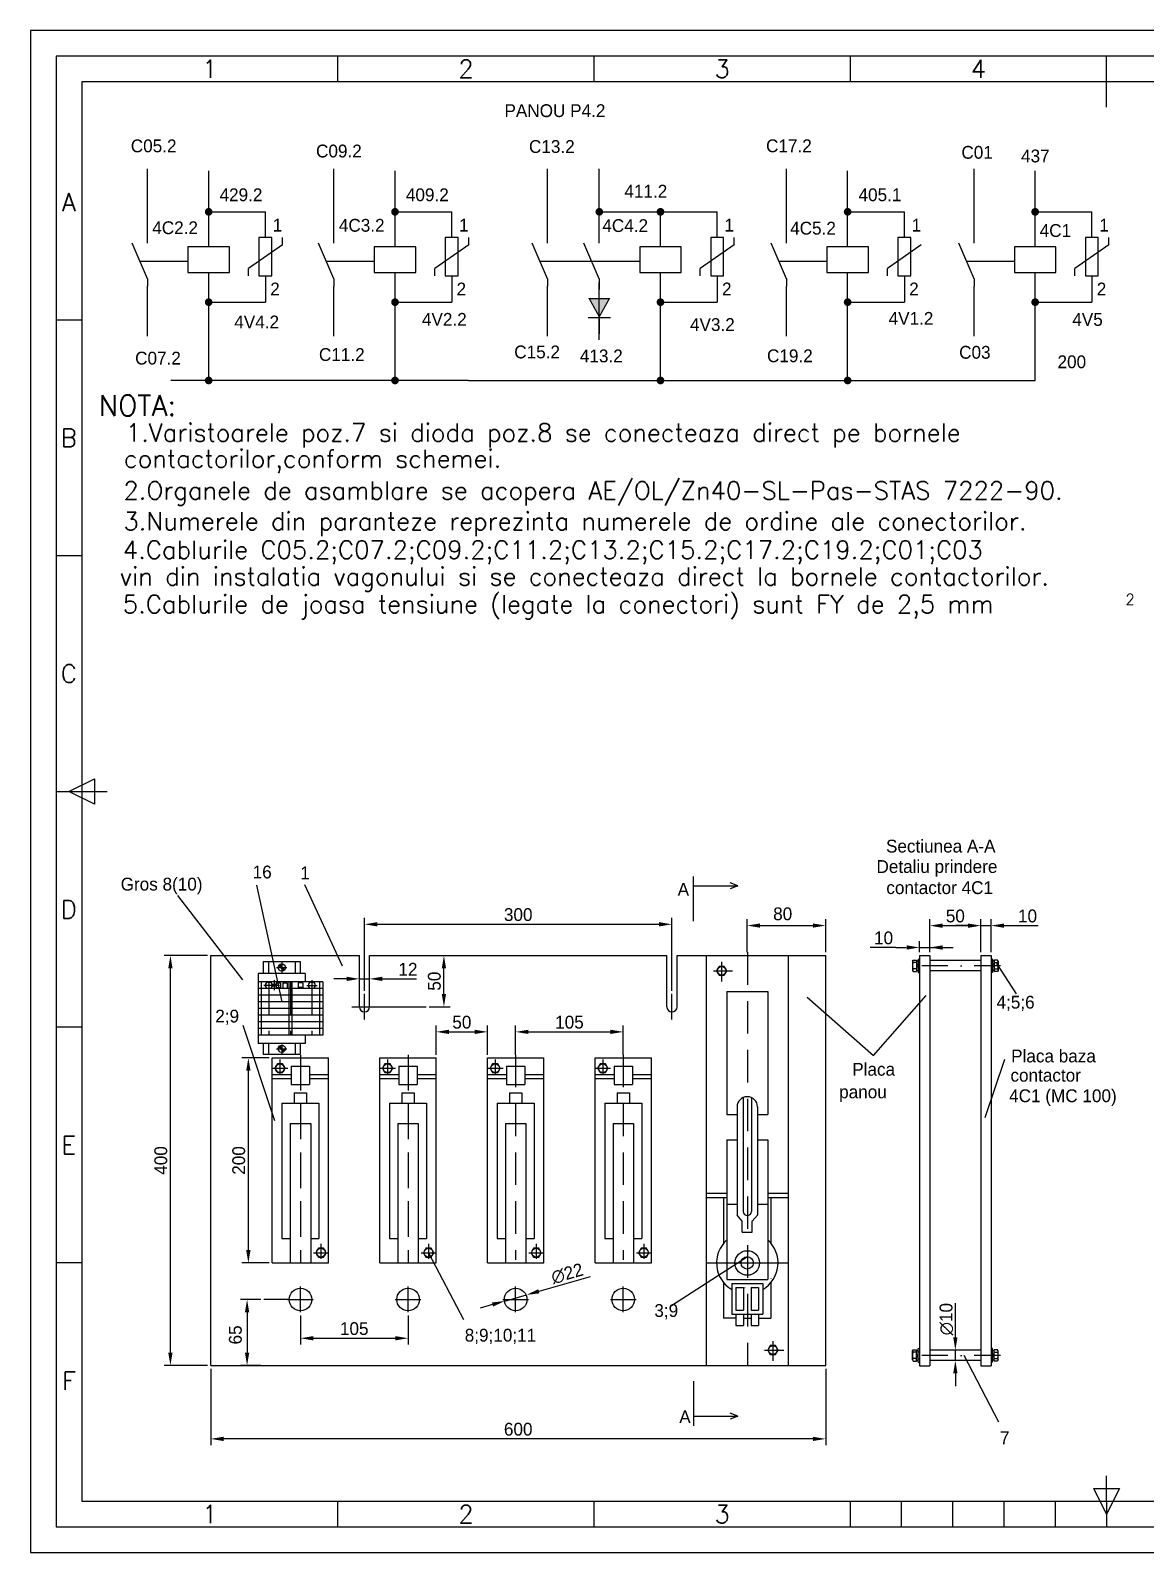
# Model space of a CAD drawing. Header units: millimetres. Extents: x 52 to 682, y 6 to 303.
# Drawn here: x 52.1 to 269.7, y 6 to 303 of the extents above; entities that cross this region are included whole.
import ezdxf
from ezdxf.enums import TextEntityAlignment as Align

# ---------------------------------------------------------------- set-up
doc = ezdxf.new("R2010")
doc.units = ezdxf.units.MM
doc.linetypes.add('DASHDOT2', pattern=[12.7, 6.35, -3.175, 0, -3.175])
doc.linetypes.add('DASHED2', pattern=[9.525, 6.35, -3.175])
doc.layers.add('LIN_GR', color=3, linetype='Continuous')
doc.layers.add('LIN_SUB', color=7, linetype='Continuous')
doc.styles.add('ISO', font='SIMPLEX.shx')
doc.styles.add('ISOCP', font='SIMPLEX.SHX')
doc.dimstyles.new('ISO-25', dxfattribs={"dimtxt": 2.5, "dimasz": 2.5, "dimexe": 1.25, "dimexo": 0.625, "dimtad": 1, "dimtxsty": 'Standard', "dimcen": 2.5, "dimadec": 0, "dimazin": 0, "dimtfac": 1, "dimtmove": 0, "dimatfit": 3, "dimfxl": 1, "dimarcsym": 0})

# ---------------------------------------------------------------- blocks, each defined once
blk = doc.blocks.new('a3')
at = {"color": 70}
for p, q in [((-360, 287), (-360, 292)), ((-310, 287), (-310, 292)), ((-260, 287), (-260, 292)), ((-210, 282), (-210, 292)), ((-160, 287), (-160, 292)), ((-110, 287), (-110, 292)), ((-60, 287), (-60, 292)), ((-410, 240.5), (-415, 240.5)), ((-5, 240.5), (-10, 240.5)), ((-410, 194.5), (-415, 194.5)), ((-5, 194.5), (-10, 194.5)), ((-415, 148.5), (-405, 148.5)), ((-412.5, 148.5), (-407.5, 151)), ((-407.5, 146), (-412.5, 148.5)), ((-407.5, 151), (-407.5, 146)), ((-15, 148.5), (-5, 148.5)), ((-410, 102.5), (-415, 102.5)), ((-5, 102.5), (-10, 102.5)), ((-410, 56.5), (-415, 56.5)), ((-5, 56.5), (-10, 56.5)), ((-210, 10), (-210, 15)), ((-212.5, 12.5), (-207.5, 12.5)), ((-210, 7.5), (-212.5, 12.5)), ((-207.5, 12.5), (-210, 7.5)), ((-360, 5), (-360, 10)), ((-310, 5), (-310, 10)), ((-260, 5), (-260, 10)), ((-250, 5), (-250, 10)), ((-240, 5), (-240, 10)), ((-230, 5), (-230, 10)), ((-220, 5), (-220, 10)), ((-210, 10), (-210, 5)), ((-200, 5), (-200, 10)), ((-190, 5), (-190, 10)), ((-180, 5), (-180, 10)), ((-170, 5), (-170, 10)), ((-160, 5), (-160, 10)), ((-110, 5), (-110, 10)), ((-60, 5), (-60, 10)), ((-260, 5), (-160, 5))]:
    blk.add_line(p, q, dxfattribs=at)
at = {"color": 240}
for points in [[(0, 297), (-420, 297), (-420, 0), (0, 0)], [(-5, 292), (-415, 292), (-415, 5), (-5, 5)]]:
    blk.add_lwpolyline(points, close=True, dxfattribs=at)
at = {"color": 70}
blk.add_lwpolyline([(-10, 287), (-410, 287), (-410, 10), (-10, 10)], close=True, dxfattribs=at)
at = {"color": 50}
for s, style, p in [('1', 'ISOCP', (-385, 289.5)), ('2', 'ISO', (-335, 289.5)), ('3', 'ISO', (-285, 289.5)), ('4', 'ISO', (-235, 289.5)), ('5', 'ISO', (-185, 289.5)), ('6', 'ISO', (-135, 289.5)), ('7', 'ISO', (-85, 289.5)), ('8', 'ISO', (-35, 289.5)), ('A', 'ISO', (-412.5, 263.5)), ('A', 'ISO', (-7.5, 263.5)), ('B', 'ISO', (-412.5, 217.5)), ('B', 'ISO', (-7.5, 217.5)), ('C', 'ISO', (-412.5, 171.5)), ('C', 'ISO', (-7.5, 171.5)), ('D', 'ISO', (-412.5, 125.5)), ('D', 'ISO', (-7.5, 125.5)), ('E', 'ISO', (-412.5, 79.5)), ('E', 'ISO', (-7.5, 79.5)), ('F', 'ISO', (-412.5, 33.5)), ('F', 'ISO', (-7.5, 33.5)), ('1', 'ISOCP', (-385, 7.5)), ('2', 'ISO', (-335, 7.5)), ('3', 'ISO', (-285, 7.5)), ('6', 'ISO', (-135, 7.5)), ('7', 'ISO', (-85, 7.5)), ('8', 'ISO', (-35, 7.5))]:
    blk.add_text(s, height=3.5, dxfattribs=dict(at, style=style)).set_placement(p, align=Align.MIDDLE)
blk = doc.blocks.new('*D6')
at = {"color": 0, "lineweight": -2, "transparency": 16777216}
for p, q in [((87.29, 41.85), (87.29, 26.9)), ((207.29, 41.85), (207.29, 26.9)), ((204.79, 28.15), (89.79, 28.15))]:
    blk.add_line(p, q, dxfattribs=at)
at = {"color": 0, "transparency": 16777216}
for points in [[(89.79, 28.57), (89.79, 27.74), (87.29, 28.15)], [(204.79, 28.57), (204.79, 27.74), (207.29, 28.15)]]:
    blk.add_solid(points, dxfattribs=at)
at = {"layer": 'Defpoints', "color": 0, "transparency": 16777216}
for p in [(87.29, 42.48), (207.29, 42.48), (87.29, 28.15)]:
    blk.add_point(p, dxfattribs=at)
at = {"color": 0, "transparency": 16777216, "insert": (147.29, 30.03), "char_height": 2.5, "attachment_point": 5}
blk.add_mtext('600', dxfattribs=at)
blk = doc.blocks.new('*D7')
at = {"color": 0, "lineweight": -2, "transparency": 16777216}
for p, q in [((86.67, 122.48), (78.17, 122.48)), ((79.42, 44.98), (79.42, 119.98)), ((86.67, 42.48), (78.17, 42.48))]:
    blk.add_line(p, q, dxfattribs=at)
at = {"color": 0, "transparency": 16777216}
for points in [[(79, 119.98), (79.84, 119.98), (79.42, 122.48)], [(79, 44.98), (79.84, 44.98), (79.42, 42.48)]]:
    blk.add_solid(points, dxfattribs=at)
at = {"layer": 'Defpoints', "color": 0, "transparency": 16777216}
for p in [(79.42, 122.48), (87.29, 122.48), (87.29, 42.48)]:
    blk.add_point(p, dxfattribs=at)
at = {"color": 0, "transparency": 16777216, "insert": (77.55, 82.48), "char_height": 2.5, "attachment_point": 5, "rotation": 90}
blk.add_mtext('400', dxfattribs=at)
blk = doc.blocks.new('*D8')
at = {"color": 0, "lineweight": -2, "transparency": 16777216}
for p, q in [((104.79, 52.23), (104.79, 46.54)), ((125.79, 52.23), (125.79, 46.54)), ((107.29, 47.79), (123.29, 47.79))]:
    blk.add_line(p, q, dxfattribs=at)
at = {"color": 0, "transparency": 16777216}
for points in [[(107.29, 48.21), (107.29, 47.37), (104.79, 47.79)], [(123.29, 48.21), (123.29, 47.37), (125.79, 47.79)]]:
    blk.add_solid(points, dxfattribs=at)
at = {"layer": 'Defpoints', "color": 0, "transparency": 16777216}
for p in [(104.79, 52.86), (125.79, 52.86), (125.79, 47.79)]:
    blk.add_point(p, dxfattribs=at)
at = {"color": 0, "transparency": 16777216, "insert": (115.29, 49.66), "char_height": 2.5, "attachment_point": 5}
blk.add_mtext('105', dxfattribs=at)
blk = doc.blocks.new('*D9')
at = {"color": 0, "lineweight": -2, "transparency": 16777216}
for p, q in [((98.67, 102.48), (93.38, 102.48)), ((94.63, 64.98), (94.63, 99.98)), ((98.67, 62.48), (93.38, 62.48))]:
    blk.add_line(p, q, dxfattribs=at)
at = {"color": 0, "transparency": 16777216}
for points in [[(94.21, 99.98), (95.05, 99.98), (94.63, 102.48)], [(94.21, 64.98), (95.05, 64.98), (94.63, 62.48)]]:
    blk.add_solid(points, dxfattribs=at)
at = {"layer": 'Defpoints', "color": 0, "transparency": 16777216}
for p in [(94.63, 102.48), (99.29, 102.48), (99.29, 62.48)]:
    blk.add_point(p, dxfattribs=at)
at = {"color": 0, "transparency": 16777216, "insert": (92.76, 82.48), "char_height": 2.5, "attachment_point": 5, "rotation": 90}
blk.add_mtext('200', dxfattribs=at)
blk = doc.blocks.new('*D10')
at = {"color": 0, "lineweight": -2, "transparency": 16777216}
for p, q in [((131.29, 103.1), (131.29, 108.82)), ((133.79, 107.57), (138.79, 107.57)), ((141.29, 103.1), (141.29, 108.82))]:
    blk.add_line(p, q, dxfattribs=at)
at = {"color": 0, "transparency": 16777216}
for points in [[(133.79, 107.99), (133.79, 107.16), (131.29, 107.57)], [(138.79, 107.99), (138.79, 107.16), (141.29, 107.57)]]:
    blk.add_solid(points, dxfattribs=at)
at = {"layer": 'Defpoints', "color": 0, "transparency": 16777216}
for p in [(141.29, 107.57), (131.29, 102.48), (141.29, 102.48)]:
    blk.add_point(p, dxfattribs=at)
at = {"color": 0, "transparency": 16777216, "insert": (136.29, 109.45), "char_height": 2.5, "attachment_point": 5}
blk.add_mtext('50', dxfattribs=at)
blk = doc.blocks.new('*D11')
at = {"color": 0, "lineweight": -2, "transparency": 16777216}
for p, q in [((146.79, 103.1), (146.79, 108.82)), ((149.29, 107.57), (165.29, 107.57)), ((167.79, 103.1), (167.79, 108.82))]:
    blk.add_line(p, q, dxfattribs=at)
at = {"color": 0, "transparency": 16777216}
for points in [[(149.29, 107.99), (149.29, 107.16), (146.79, 107.57)], [(165.29, 107.99), (165.29, 107.16), (167.79, 107.57)]]:
    blk.add_solid(points, dxfattribs=at)
at = {"layer": 'Defpoints', "color": 0, "transparency": 16777216}
for p in [(167.79, 107.57), (146.79, 102.48), (167.79, 102.48)]:
    blk.add_point(p, dxfattribs=at)
at = {"color": 0, "transparency": 16777216, "insert": (157.29, 109.45), "char_height": 2.5, "attachment_point": 5}
blk.add_mtext('105', dxfattribs=at)
blk = doc.blocks.new('*D12')
at = {"color": 0, "lineweight": -2, "transparency": 16777216}
for p, q in [((117.29, 115.6), (117.29, 129.81)), ((119.79, 128.56), (174.79, 128.56)), ((177.29, 115.6), (177.29, 129.81))]:
    blk.add_line(p, q, dxfattribs=at)
at = {"color": 0, "transparency": 16777216}
for points in [[(119.79, 128.98), (119.79, 128.15), (117.29, 128.56)], [(174.79, 128.98), (174.79, 128.15), (177.29, 128.56)]]:
    blk.add_solid(points, dxfattribs=at)
at = {"layer": 'Defpoints', "color": 0, "transparency": 16777216}
for p in [(177.29, 128.56), (117.29, 114.98), (177.29, 114.98)]:
    blk.add_point(p, dxfattribs=at)
at = {"color": 0, "transparency": 16777216, "insert": (147.29, 130.44), "char_height": 2.5, "attachment_point": 5}
blk.add_mtext('300', dxfattribs=at)
blk = doc.blocks.new('*D13')
at = {"color": 0, "lineweight": -2, "transparency": 16777216}
for p, q in [((227.59, 123.12), (227.59, 129.55)), ((230.09, 128.3), (235.09, 128.3)), ((237.59, 123.12), (237.59, 129.55))]:
    blk.add_line(p, q, dxfattribs=at)
at = {"color": 0, "transparency": 16777216}
for points in [[(230.09, 128.71), (230.09, 127.88), (227.59, 128.3)], [(235.09, 128.71), (235.09, 127.88), (237.59, 128.3)]]:
    blk.add_solid(points, dxfattribs=at)
at = {"layer": 'Defpoints', "color": 0, "transparency": 16777216}
for p in [(237.59, 128.3), (227.59, 122.5), (237.59, 122.5)]:
    blk.add_point(p, dxfattribs=at)
at = {"color": 0, "transparency": 16777216, "insert": (232.59, 130.17), "char_height": 2.5, "attachment_point": 5}
blk.add_mtext('50', dxfattribs=at)
blk = doc.blocks.new('*D14')
at = {"color": 0, "lineweight": -2, "transparency": 16777216}
for p, q in [((235.09, 128.3), (232.59, 128.3)), ((237.59, 123.12), (237.59, 129.55)), ((237.59, 128.3), (239.59, 128.3)), ((239.59, 123.12), (239.59, 129.55)), ((242.09, 128.3), (248.76, 128.3))]:
    blk.add_line(p, q, dxfattribs=at)
at = {"color": 0, "transparency": 16777216}
for points in [[(235.09, 128.71), (235.09, 127.88), (237.59, 128.3)], [(242.09, 128.71), (242.09, 127.88), (239.59, 128.3)]]:
    blk.add_solid(points, dxfattribs=at)
at = {"layer": 'Defpoints', "color": 0, "transparency": 16777216}
for p in [(239.59, 128.3), (237.59, 122.5), (239.59, 122.5)]:
    blk.add_point(p, dxfattribs=at)
at = {"color": 0, "transparency": 16777216, "insert": (246.68, 130.17), "char_height": 2.5, "attachment_point": 5}
blk.add_mtext('10', dxfattribs=at)

msp = doc.modelspace()

# ---------------------------------------------------------------- linework, layer by layer
at = {"color": 2}
for p, q in [((74.9556, 263.1044), (74.9556, 275.9387)), ((86.8894, 263.272), (86.8894, 275.5835)), ((111.3201, 263.1044), (111.3201, 275.9387)), ((123.2539, 263.272), (123.2539, 275.5835)), ((153.0257, 263.1044), (153.0257, 275.9387)), ((163.1146, 263.1044), (163.1146, 275.9387)), ((199.6423, 263.1044), (199.6423, 275.9387)), ((211.5761, 263.272), (211.5761, 275.5835)), ((236.2415, 263.1044), (236.2415, 275.9387)), ((248.1753, 263.272), (248.1753, 275.5835)), ((86.8894, 267.5826), (97.9526, 267.5826)), ((97.9526, 262.5967), (97.9526, 267.5826)), ((123.2539, 267.5826), (134.3171, 267.5826)), ((134.3171, 262.5967), (134.3171, 267.5826)), ((163.1146, 267.5826), (186.1116, 267.5826)), ((175.0483, 263.272), (175.0483, 267.5826)), ((186.1116, 262.5967), (186.1116, 267.5826)), ((211.5761, 267.5826), (222.6394, 267.5826)), ((222.6394, 262.5967), (222.6394, 267.5826)), ((248.1753, 267.5826), (259.2385, 267.5826)), ((259.2385, 262.5967), (259.2385, 267.5826)), ((74.9556, 254.4869), (71.9556, 261.4869)), ((74.9556, 261.4689), (74.9556, 263.1044)), ((86.8894, 260.772), (86.8894, 263.272)), ((101.2611, 261.1573), (101.2611, 262.5593)), ((111.3201, 254.4869), (108.3201, 261.4869)), ((111.3201, 261.4689), (111.3201, 263.1044)), ((123.2539, 260.772), (123.2539, 263.272)), ((137.6256, 261.1573), (137.6256, 262.5593)), ((153.0257, 254.4869), (150.0257, 261.4869)), ((153.0257, 261.4689), (153.0257, 263.1044)), ((163.1146, 254.4869), (160.1146, 261.4869)), ((163.1146, 261.4689), (163.1146, 263.1044)), ((175.0483, 260.772), (175.0483, 263.272)), ((189.4201, 261.1573), (189.4201, 262.5593)), ((199.6423, 254.4869), (196.6423, 261.4869)), ((199.6423, 261.4689), (199.6423, 263.1044)), ((211.5761, 260.772), (211.5761, 263.272)), ((236.2415, 254.4869), (233.2415, 261.4869)), ((236.2415, 261.4689), (236.2415, 263.1044)), ((248.1753, 260.772), (248.1753, 263.272)), ((262.547, 261.1573), (262.547, 262.5593)), ((101.2611, 261.1573), (94.6442, 256.5052)), ((137.6256, 261.1573), (131.0087, 256.5052)), ((189.4201, 261.1573), (182.8031, 256.5052)), ((225.9478, 261.1573), (219.3309, 256.5052)), ((262.547, 261.1573), (255.9301, 256.5052)), ((86.8894, 253.2704), (86.8894, 255.772)), ((94.6442, 255.1032), (94.6442, 256.5052)), ((123.2539, 253.2704), (123.2539, 255.772)), ((131.0087, 255.1032), (131.0087, 256.5052)), ((175.0483, 253.2704), (175.0483, 255.772)), ((182.8031, 255.1032), (182.8031, 256.5052)), ((211.5761, 253.2704), (211.5761, 255.772)), ((219.3309, 255.1032), (219.3309, 256.5052)), ((248.1753, 253.2704), (248.1753, 255.772)), ((255.9301, 255.1032), (255.9301, 256.5052)), ((74.9556, 254.4869), (74.9556, 253.1069)), ((74.9556, 243.3008), (74.9556, 253.1069)), ((86.8894, 234.672), (86.8894, 253.2704)), ((97.9526, 255.0967), (97.9526, 249.9518)), ((111.3201, 254.4869), (111.3201, 253.1069)), ((111.3201, 243.3008), (111.3201, 253.1069)), ((123.2539, 234.672), (123.2539, 253.2704)), ((134.3171, 255.0967), (134.3171, 249.9518)), ((153.0257, 254.4869), (153.0257, 253.1069)), ((153.0257, 243.3008), (153.0257, 253.1069)), ((163.1146, 254.4869), (163.1146, 253.1069)), ((163.1146, 253.7969), (163.1146, 252.4169)), ((163.1146, 250.6936), (163.1146, 253.7969)), ((163.1146, 243.3008), (163.1146, 253.1069)), ((175.0483, 234.672), (175.0483, 253.2704)), ((186.1116, 255.0967), (186.1116, 249.9518)), ((199.6423, 254.4869), (199.6423, 253.1069)), ((199.6423, 243.3008), (199.6423, 253.1069)), ((211.5761, 234.672), (211.5761, 253.2704)), ((222.6394, 255.0967), (222.6394, 249.9518)), ((236.2415, 254.4869), (236.2415, 253.1069)), ((236.2415, 243.3008), (236.2415, 253.1069)), ((248.1753, 234.672), (248.1753, 253.2704)), ((259.2385, 255.0967), (259.2385, 249.9518)), ((86.8894, 249.9518), (97.9526, 249.9518)), ((123.2539, 249.9518), (134.3171, 249.9518)), ((163.1146, 242.6108), (163.1146, 252.4169)), ((175.0483, 249.9518), (186.1116, 249.9518)), ((211.5761, 249.9518), (222.6394, 249.9518)), ((248.1753, 249.9518), (259.2385, 249.9518)), ((163.1146, 247.02), (163.1146, 243.7954)), ((92.1521, 234.672), (79.4883, 234.672)), ((137.5618, 234.672), (92.1521, 234.672)), ((137.5618, 234.672), (227.8447, 234.672)), ((227.8447, 234.672), (242.5908, 234.672)), ((242.5908, 234.672), (248.1753, 234.672)), ((181.4708, 129.1943), (181.4708, 137.9072)), ((190.1589, 136.0475), (188.6825, 136.6375)), ((181.4708, 136.0475), (190.1589, 136.0475)), ((190.1589, 136.0475), (188.6825, 135.4574)), ((189.9356, 122.4788), (194.0422, 122.4788)), ((198.1072, 122.4788), (202.6797, 122.4788)), ((225.3468, 121.7865), (225.3468, 119.1711)), ((225.3468, 121.7865), (225.593, 121.7865)), ((239.593, 122.1788), (239.593, 118.7788)), ((239.8391, 121.7865), (239.593, 121.7865)), ((239.8391, 121.7865), (239.8391, 119.1711)), ((96.5336, 118.9316), (96.5336, 105.3316)), ((105.7336, 118.9316), (96.5336, 118.9316)), ((97.5336, 121.3316), (104.7336, 121.3316)), ((97.5336, 121.3316), (97.5336, 118.9316)), ((98.5336, 121.3316), (98.5336, 118.9316)), ((101.5143, 119.5402), (100.5997, 120.5826)), ((101.6794, 119.688), (100.7648, 120.7304)), ((103.7336, 121.3316), (103.7336, 118.9316)), ((104.7336, 121.3316), (104.7336, 118.9316)), ((105.7336, 118.9316), (105.7336, 117.3316)), ((176.2922, 118.5416), (176.2922, 119.1666)), ((178.2922, 118.5416), (178.2922, 119.1666)), ((224.2238, 121.3803), (224.3419, 121.585)), ((224.2238, 121.3803), (224.2238, 119.5774)), ((224.2238, 119.5774), (224.3419, 119.3727)), ((224.3419, 121.585), (225.0391, 121.585)), ((225.0391, 121.0942), (224.3419, 121.0942)), ((225.0391, 119.8634), (224.3419, 119.8634)), ((224.3419, 119.3727), (225.0391, 119.3727)), ((225.0391, 121.585), (225.0391, 119.3727)), ((225.0391, 121.4173), (225.0391, 119.5404)), ((225.0391, 121.4173), (225.3468, 121.4173)), ((225.3468, 120.6077), (225.0391, 120.9154)), ((225.3468, 120.1725), (225.0391, 120.4802)), ((225.0391, 119.5404), (225.3468, 119.5404)), ((225.3468, 121.4173), (225.3468, 119.5404)), ((225.3468, 121.1711), (225.593, 121.1711)), ((225.3468, 119.7865), (225.593, 119.7865)), ((225.3468, 119.1711), (225.593, 119.1711)), ((239.8391, 121.1711), (239.593, 121.1711)), ((239.8391, 119.7865), (239.593, 119.7865)), ((239.8391, 119.1711), (239.593, 119.1711)), ((239.8391, 121.4173), (239.8391, 119.5404)), ((240.1468, 121.4173), (239.8391, 121.4173)), ((239.8391, 120.6077), (240.1468, 120.9154)), ((239.8391, 120.1725), (240.1468, 120.4802)), ((240.1468, 119.5404), (239.8391, 119.5404)), ((240.1468, 121.585), (240.1468, 119.3727)), ((240.844, 121.585), (240.1468, 121.585)), ((240.1468, 121.4173), (240.1468, 119.5404)), ((240.1468, 121.0942), (240.844, 121.0942)), ((240.1468, 119.8634), (240.844, 119.8634)), ((240.844, 119.3727), (240.1468, 119.3727)), ((240.9622, 121.3803), (240.844, 121.585)), ((240.9622, 119.5774), (240.844, 119.3727)), ((240.9622, 121.3803), (240.9622, 119.5774)), ((109.1336, 117.3316), (96.5336, 117.3316)), ((109.1336, 116.0316), (96.5336, 116.0316)), ((97.1336, 117.3316), (97.1336, 106.9316)), ((98.7336, 117.2316), (98.5336, 117.2316)), ((100.0336, 117.1316), (100.0336, 116.2316)), ((100.0336, 117.1316), (100.9336, 117.1316)), ((100.0336, 116.2316), (100.9336, 116.2316)), ((100.9336, 117.1316), (100.9336, 116.2316)), ((101.3336, 117.1316), (101.3336, 116.0316)), ((102.2336, 117.1316), (102.2336, 116.0316)), ((102.5336, 117.3316), (102.5336, 106.9316)), ((103.1336, 117.3316), (103.1336, 106.9316)), ((104.3336, 117.1316), (104.3336, 116.2316)), ((105.2336, 117.1316), (104.3336, 117.1316)), ((105.2336, 116.2316), (104.3336, 116.2316)), ((105.2336, 117.1316), (105.2336, 116.2316)), ((106.9336, 117.2316), (107.1336, 117.2316)), ((108.5336, 117.3316), (108.5336, 106.9316)), ((109.1336, 117.3316), (109.1336, 106.9316)), ((109.1336, 114.7316), (96.5336, 114.7316)), ((109.1336, 113.4316), (96.5336, 113.4316)), ((109.1336, 112.1316), (96.5336, 112.1316)), ((109.1336, 110.8316), (96.5336, 110.8316)), ((114.7922, 112.4788), (119.7922, 112.4788)), ((109.1336, 109.5316), (96.5336, 109.5316)), ((109.1336, 108.2316), (96.5336, 108.2316)), ((109.1336, 106.9316), (96.5336, 106.9316)), ((105.7336, 106.9316), (105.7336, 105.3316)), ((105.7336, 105.3316), (96.5336, 105.3316)), ((97.5336, 105.3316), (97.5336, 103.2316)), ((98.5336, 105.3316), (98.5336, 103.2316)), ((101.5143, 103.6902), (100.5997, 104.7326)), ((101.6794, 103.838), (100.7648, 104.8804)), ((103.7336, 105.3316), (103.7336, 103.2316)), ((104.7336, 105.3316), (104.7336, 103.2316)), ((97.5336, 103.2316), (104.7336, 103.2316)), ((99.2922, 102.4788), (110.2922, 102.4788)), ((99.2922, 62.4788), (99.2922, 102.4788)), ((110.2922, 62.4788), (110.2922, 102.4788)), ((120.2922, 62.4788), (120.2922, 102.4788)), ((120.2922, 102.4788), (131.2922, 102.4788)), ((131.2922, 62.4788), (131.2922, 102.4788)), ((141.2922, 102.4788), (152.2922, 102.4788)), ((141.2922, 62.4788), (141.2922, 102.4788)), ((152.2922, 62.4788), (152.2922, 102.4788)), ((162.2922, 62.4788), (162.2922, 102.4788)), ((162.2922, 102.4788), (173.2922, 102.4788)), ((173.2922, 62.4788), (173.2922, 102.4788)), ((99.2922, 62.4788), (110.2922, 62.4788)), ((120.2922, 62.4788), (131.2922, 62.4788)), ((141.2922, 62.4788), (152.2922, 62.4788)), ((162.2922, 62.4788), (173.2922, 62.4788)), ((104.7922, 52.8567), (104.7922, 57.8567)), ((125.7922, 52.8567), (125.7922, 57.8567)), ((146.7922, 52.8567), (146.7922, 57.8567)), ((167.7922, 52.8567), (167.7922, 57.8567)), ((102.2922, 55.3567), (107.2922, 55.3567)), ((123.2922, 55.3567), (128.2922, 55.3567)), ((144.2922, 55.3567), (149.2922, 55.3567)), ((165.2922, 55.3567), (170.2922, 55.3567)), ((224.2238, 45.3518), (224.3419, 45.5565)), ((224.2238, 43.5489), (224.2238, 45.3518)), ((224.3419, 45.5565), (225.0391, 45.5565)), ((225.0391, 45.0658), (224.3419, 45.0658)), ((225.0391, 43.3442), (225.0391, 45.5565)), ((225.0391, 45.3889), (225.3468, 45.3889)), ((225.0391, 43.5119), (225.0391, 45.3889)), ((225.3468, 44.7567), (225.0391, 44.449)), ((225.3468, 45.7581), (225.593, 45.7581)), ((225.3468, 43.1427), (225.3468, 45.7581)), ((225.3468, 43.5119), (225.3468, 45.3889)), ((225.3468, 45.1427), (225.593, 45.1427)), ((230.414, 45.4504), (229.789, 45.4504)), ((239.8391, 45.7581), (239.593, 45.7581)), ((239.8391, 45.1427), (239.593, 45.1427)), ((239.8391, 43.1427), (239.8391, 45.7581)), ((239.8391, 43.5119), (239.8391, 45.3889)), ((240.1468, 45.3889), (239.8391, 45.3889)), ((239.8391, 44.7567), (240.1468, 44.449)), ((240.844, 45.5565), (240.1468, 45.5565)), ((240.1468, 43.3442), (240.1468, 45.5565)), ((240.1468, 43.5119), (240.1468, 45.3889)), ((240.1468, 45.0658), (240.844, 45.0658)), ((240.9622, 45.3518), (240.844, 45.5565)), ((240.9622, 43.5489), (240.9622, 45.3518)), ((97.0352, 42.4788), (93.128, 42.4788)), ((224.2238, 43.5489), (224.3419, 43.3442)), ((225.0391, 43.835), (224.3419, 43.835)), ((224.3419, 43.3442), (225.0391, 43.3442)), ((225.3468, 44.3216), (225.0391, 44.0139)), ((225.0391, 43.5119), (225.3468, 43.5119)), ((225.3468, 43.7581), (225.593, 43.7581)), ((225.3468, 43.1427), (225.593, 43.1427)), ((230.414, 43.4504), (229.789, 43.4504)), ((239.8391, 43.7581), (239.593, 43.7581)), ((239.8391, 43.1427), (239.593, 43.1427)), ((239.8391, 44.3216), (240.1468, 44.0139)), ((240.1468, 43.5119), (239.8391, 43.5119)), ((240.1468, 43.835), (240.844, 43.835)), ((240.844, 43.3442), (240.1468, 43.3442)), ((240.9622, 43.5489), (240.844, 43.3442)), ((181.4708, 39.4208), (181.4708, 30.7078)), ((190.1589, 32.5676), (188.6825, 33.1576)), ((181.4708, 32.5676), (190.1589, 32.5676)), ((190.1589, 32.5676), (188.6825, 31.9775))]:
    msp.add_line(p, q, dxfattribs=at)
at = {"color": 1}
for p, q in [((73.4556, 257.9869), (82.8394, 257.9869)), ((109.8201, 257.9869), (119.2039, 257.9869)), ((151.5257, 257.9869), (170.9983, 257.9869)), ((198.1423, 257.9869), (207.5261, 257.9869)), ((234.7415, 257.9869), (244.1253, 257.9869)), ((93.5239, 117.7144), (80.8528, 134.2019)), ((101.2046, 113.4316), (96.2572, 136.1968)), ((113.0066, 120.3757), (105.6396, 136.2743)), ((191.9889, 123.1038), (191.9889, 129.57)), ((194.4889, 128.32), (204.7922, 128.32)), ((207.2922, 123.1038), (207.2922, 129.57)), ((225.593, 123.1243), (225.593, 125.2868)), ((227.593, 123.1243), (227.593, 125.2868)), ((218.4716, 124.0368), (215.9716, 124.0368)), ((220.9716, 124.0368), (218.4716, 124.0368)), ((220.9716, 124.0368), (222.9716, 124.0368)), ((225.4716, 124.0368), (232.1382, 124.0368)), ((132.7922, 114.9788), (132.7922, 119.9788)), ((240.623, 120.9118), (244.431, 114.9693)), ((99.6336, 116.6316), (97.6336, 116.6316)), ((106.0336, 116.6316), (108.0336, 116.6316)), ((107.0336, 117.6316), (107.0336, 115.6316)), ((113.7922, 117.9166), (111.2922, 117.9166)), ((116.2922, 117.9166), (118.2922, 117.9166)), ((120.7922, 117.9166), (127.4589, 117.9166)), ((203.6508, 114.3286), (216.6504, 102.964)), ((216.6504, 102.964), (226.8917, 114.651)), ((119.7922, 112.4788), (129.3106, 112.4788)), ((129.9356, 112.4788), (134.0422, 112.4788)), ((99.8269, 90.2095), (93.631, 108.8237)), ((238.425, 90.8813), (242.2277, 102.2298)), ((129.7922, 64.4788), (136.5985, 51.4782)), ((192.0249, 63.6783), (177.2126, 54.12)), ((161.3299, 59.8003), (151.3122, 56.945)), ((97.0352, 55.3567), (93.128, 55.3567)), ((102.5922, 55.3567), (97.6602, 55.3567)), ((142.2722, 54.3683), (139.868, 53.6831)), ((144.6765, 55.0536), (148.9079, 56.2597)), ((232.593, 47.9504), (232.593, 54.6171)), ((94.378, 52.8567), (94.378, 44.9788)), ((232.593, 43.4504), (232.593, 45.4504)), ((234.235, 44.4598), (241.0412, 31.4592)), ((232.593, 40.9504), (232.593, 38.4504))]:
    msp.add_line(p, q, dxfattribs=at)
at = {"color": 3}
for p, q in [((87.2922, 42.4788), (87.2922, 122.4788)), ((87.2922, 122.4788), (116.2922, 122.4788)), ((116.2922, 112.4788), (116.2922, 122.4788)), ((118.2922, 112.4788), (118.2922, 122.4788)), ((118.2922, 122.4788), (176.2922, 122.4788)), ((176.2922, 112.4788), (176.2922, 122.4788)), ((178.2922, 122.4788), (207.2922, 122.4788)), ((178.2922, 112.4788), (178.2922, 122.4788)), ((183.9889, 122.4788), (183.9889, 42.4788)), ((183.9889, 122.4788), (199.9889, 122.4788)), ((199.9889, 122.4788), (199.9889, 42.4788)), ((207.2922, 42.4788), (207.2922, 122.4788)), ((225.593, 122.4993), (227.593, 122.4993)), ((225.593, 122.4993), (225.593, 42.4299)), ((227.593, 122.4993), (227.593, 42.4299)), ((237.593, 122.4993), (237.593, 42.4299)), ((237.593, 122.4993), (239.593, 122.4993)), ((239.593, 122.4993), (239.593, 42.4299)), ((237.593, 121.4788), (227.593, 121.4788)), ((237.593, 119.4788), (227.593, 119.4788)), ((237.593, 45.4504), (227.593, 45.4504)), ((87.2922, 42.4788), (207.2922, 42.4788)), ((183.9889, 42.4788), (199.9889, 42.4788)), ((225.593, 42.4299), (227.593, 42.4299)), ((237.593, 43.4504), (227.593, 43.4504)), ((237.593, 42.4299), (239.593, 42.4299))]:
    msp.add_line(p, q, dxfattribs=at)
at = {"color": 1, "linetype": 'DASHED2'}
for p, q in [((192.0249, 123.1038), (192.0249, 42.4788)), ((98.6336, 117.3316), (98.6336, 106.9316)), ((102.8336, 117.3316), (102.8336, 106.9316)), ((107.0336, 117.3316), (107.0336, 106.9316)), ((104.7922, 103.1038), (104.7922, 63.1038)), ((104.7922, 103.1038), (104.7922, 63.1038)), ((104.7922, 102.4788), (104.7922, 62.4788)), ((104.7922, 102.4788), (104.7922, 62.4788)), ((125.7922, 103.1038), (125.7922, 63.1038)), ((125.7922, 103.1038), (125.7922, 63.1038)), ((125.7922, 102.4788), (125.7922, 62.4788)), ((146.7922, 103.1038), (146.7922, 63.1038)), ((146.7922, 103.1038), (146.7922, 63.1038)), ((167.7922, 103.1038), (167.7922, 63.1038))]:
    msp.add_line(p, q, dxfattribs=at)
at = {"color": 1, "linetype": 'Continuous'}
for p, q in [((100.1336, 120.1316), (102.1336, 120.1316)), ((101.1336, 121.1316), (101.1336, 119.1316)), ((98.6844, 116.6816), (100.6844, 116.6816)), ((99.6844, 117.6816), (99.6844, 115.6816)), ((100.1336, 104.2816), (102.1336, 104.2816)), ((101.1336, 105.1316), (101.1336, 103.1316))]:
    msp.add_line(p, q, dxfattribs=at)
at = {"color": 1, "linetype": 'DASHDOT2', "ltscale": 0.8}
for p, q in [((241.373, 120.4788), (224.2238, 120.4788)), ((241.373, 44.4504), (224.2238, 44.4504))]:
    msp.add_line(p, q, dxfattribs=at)
at = {"color": 2, "linetype": 'Continuous'}
msp.add_line((101.3336, 117.1316), (102.2336, 117.1316), dxfattribs=at)
at = {"color": 2, "const_width": 0.75}
for points in [[(86.5144, 267.5826, 1), (87.2644, 267.5826, 1)], [(122.8789, 267.5826, 1), (123.6289, 267.5826, 1)], [(162.7396, 267.5826, 1), (163.4896, 267.5826, 1)], [(174.6733, 267.5826, 1), (175.4233, 267.5826, 1)], [(211.2011, 267.5826, 1), (211.9511, 267.5826, 1)], [(247.8003, 267.5826, 1), (248.5503, 267.5826, 1)], [(86.5144, 249.9518, 1), (87.2644, 249.9518, 1)], [(122.8789, 249.9518, 1), (123.6289, 249.9518, 1)], [(174.6733, 249.9518, 1), (175.4233, 249.9518, 1)], [(211.2011, 249.9518, 1), (211.9511, 249.9518, 1)], [(247.8003, 249.9518, 1), (248.5503, 249.9518, 1)], [(86.5144, 234.672, 1), (87.2644, 234.672, 1)], [(122.8789, 234.672, 1), (123.6289, 234.672, 1)], [(174.6733, 234.672, 1), (175.4233, 234.672, 1)], [(211.2011, 234.672, 1), (211.9511, 234.672, 1)]]:
    msp.add_lwpolyline(points, format="xyb", close=True, dxfattribs=at)
at = {"color": 2, "flags": 128}
for points in [[(99.2026, 255.0967), (99.2026, 262.5967), (96.7026, 262.5967), (96.7026, 255.0967)], [(135.5671, 255.0967), (135.5671, 262.5967), (133.0671, 262.5967), (133.0671, 255.0967)], [(187.3616, 255.0967), (187.3616, 262.5967), (184.8616, 262.5967), (184.8616, 255.0967)], [(223.8894, 255.0967), (223.8894, 262.5967), (221.3894, 262.5967), (221.3894, 255.0967)], [(260.4885, 255.0967), (260.4885, 262.5967), (257.9885, 262.5967), (257.9885, 255.0967)], [(90.9394, 255.772), (90.9394, 260.772), (82.8394, 260.772), (82.8394, 255.772)], [(127.3039, 255.772), (127.3039, 260.772), (119.2039, 260.772), (119.2039, 255.772)], [(179.0983, 255.772), (179.0983, 260.772), (170.9983, 260.772), (170.9983, 255.772)], [(215.6261, 255.772), (215.6261, 260.772), (207.5261, 260.772), (207.5261, 255.772)], [(252.2253, 255.772), (252.2253, 260.772), (244.1253, 260.772), (244.1253, 255.772)]]:
    msp.add_lwpolyline(points, close=True, dxfattribs=at)
at = {"color": 2, "const_width": 0.24, "flags": 128}
msp.add_lwpolyline([(163.1146, 247.1196), (165.0765, 250.6496), (161.1526, 250.6496)], close=True, dxfattribs=at)
at = {"color": 2, "flags": 128}
msp.add_lwpolyline([(165.2794, 246.8952), (160.9476, 246.8952)], dxfattribs=at)
at = {"color": 2}
for centre, radius in [((101.1336, 120.1316), 0.7033), ((99.6844, 116.6816), 0.2661), ((101.1336, 104.2816), 0.7033)]:
    msp.add_circle(centre, radius, dxfattribs=at)
at = {"color": 3}
for centre in [(104.7922, 55.3567), (125.7922, 55.3567), (146.7922, 55.3567), (167.7922, 55.3567)]:
    msp.add_circle(centre, 2.2, dxfattribs=at)
at = {"color": 2}
for centre, radius, start, end in [((224.9889, 121.5289), 0.7795, 190.995026, 213.89907), ((225.885, 120.4788), 1.6612, 158.25755, 201.74245), ((224.9889, 119.4287), 0.7795, 146.10093, 169.004974), ((240.1971, 121.5289), 0.7795, 326.10093, 349.004974), ((239.301, 120.4788), 1.6612, 338.25755, 21.74245), ((240.1971, 119.4287), 0.7795, 10.995026, 33.89907), ((98.5336, 116.6316), 0.6, 90, 270), ((98.7336, 116.6316), 0.6, 270, 90), ((106.9336, 116.6316), 0.6, 90, 270), ((107.1336, 116.6316), 0.6, 270, 90), ((224.9889, 45.5005), 0.7795, 190.995026, 213.89907), ((225.885, 44.4504), 1.6612, 158.25755, 201.74245), ((240.1971, 45.5005), 0.7795, 326.10093, 349.004974), ((239.301, 44.4504), 1.6612, 338.25755, 21.74245), ((224.9889, 43.4003), 0.7795, 146.10093, 169.004974), ((240.1971, 43.4003), 0.7795, 10.995026, 33.89907)]:
    msp.add_arc(centre, radius, start, end, dxfattribs=at)
at = {"color": 3}
for centre in [(117.2922, 112.4788), (177.2922, 112.4788)]:
    msp.add_arc(centre, 1, 180, 0, dxfattribs=at)
at = {"color": 2}
msp.add_solid([(163.1238, 247.1129), (161.1987, 250.6308), (165.0251, 250.6546)], dxfattribs=at)
at = {"color": 1}
for points in [[(194.4889, 128.7367), (194.4889, 127.9033), (191.9889, 128.32)], [(204.7922, 128.7367), (204.7922, 127.9033), (207.2922, 128.32)], [(132.3755, 119.9788), (133.2089, 119.9788), (132.7922, 122.4788)], [(223.093, 124.4535), (223.093, 123.6202), (225.593, 124.0368)], [(230.093, 124.4535), (230.093, 123.6202), (227.593, 124.0368)], [(113.7922, 118.3333), (113.7922, 117.4999), (116.2922, 117.9166)], [(120.7922, 118.3333), (120.7922, 117.4999), (118.2922, 117.9166)], [(132.3755, 114.9788), (133.2089, 114.9788), (132.7922, 112.4788)], [(151.198, 57.3457), (151.4264, 56.5443), (148.9079, 56.2597)], [(93.9613, 52.8567), (94.7947, 52.8567), (94.378, 55.3567)], [(142.158, 54.7691), (142.3864, 53.9676), (144.6765, 55.0536)], [(232.1763, 47.9504), (233.0097, 47.9504), (232.593, 45.4504)], [(93.9613, 44.9788), (94.7947, 44.9788), (94.378, 42.4788)], [(232.1763, 40.9504), (233.0097, 40.9504), (232.593, 43.4504)]]:
    msp.add_solid(points, dxfattribs=at)
at = {"layer": 'LIN_SUB', "color": 1}
for p, q in [((185.3721, 119.4788), (189.1143, 119.4788)), ((186.9889, 121.218), (186.9889, 117.3771)), ((117.2922, 109.9788), (117.2922, 114.9788)), ((177.2922, 109.9788), (177.2922, 114.9788)), ((187.9889, 115.4788), (187.9889, 91.4788)), ((187.9889, 115.4788), (187.9889, 91.4788)), ((187.9889, 115.4788), (195.9889, 115.4788)), ((195.9889, 115.4788), (195.9889, 91.4788)), ((195.9889, 115.4788), (195.9889, 91.4788)), ((114.7922, 112.4788), (119.7922, 112.4788)), ((100.7922, 102.2047), (100.7922, 99.2788)), ((121.7922, 102.2047), (121.7922, 99.2788)), ((142.7922, 102.2047), (142.7922, 99.2788)), ((163.7922, 102.2047), (163.7922, 99.2788)), ((99.2922, 99.2788), (102.9922, 99.2788)), ((99.2922, 98.4788), (102.9922, 98.4788)), ((99.3451, 100.4788), (102.3248, 100.4788)), ((102.9922, 100.8788), (106.5922, 100.8788)), ((102.9922, 100.8788), (102.9922, 97.2788)), ((106.5922, 100.8788), (106.5922, 97.2788)), ((106.5922, 99.2788), (110.2922, 99.2788)), ((106.5922, 98.4788), (110.2922, 98.4788)), ((120.2922, 99.2788), (123.9922, 99.2788)), ((120.2922, 98.4788), (123.9922, 98.4788)), ((120.3451, 100.4788), (123.3248, 100.4788)), ((123.9922, 100.8788), (123.9922, 97.2788)), ((123.9922, 100.8788), (127.5922, 100.8788)), ((127.5922, 100.8788), (127.5922, 97.2788)), ((127.5922, 99.2788), (131.2922, 99.2788)), ((127.5922, 98.4788), (131.2922, 98.4788)), ((141.2922, 99.2788), (144.9922, 99.2788)), ((141.2922, 98.4788), (144.9922, 98.4788)), ((141.3451, 100.4788), (144.3248, 100.4788)), ((144.9922, 100.8788), (144.9922, 97.2788)), ((144.9922, 100.8788), (148.5922, 100.8788)), ((148.5922, 100.8788), (148.5922, 97.2788)), ((148.5922, 99.2788), (152.2922, 99.2788)), ((148.5922, 98.4788), (152.2922, 98.4788)), ((162.2922, 99.2788), (165.9922, 99.2788)), ((162.2922, 98.4788), (165.9922, 98.4788)), ((162.3451, 100.4788), (165.3248, 100.4788)), ((165.9922, 100.8788), (165.9922, 97.2788)), ((165.9922, 100.8788), (169.5922, 100.8788)), ((169.5922, 100.8788), (169.5922, 97.2788)), ((169.5922, 99.2788), (173.2922, 99.2788)), ((169.5922, 98.4788), (173.2922, 98.4788)), ((102.9922, 97.2788), (106.5922, 97.2788)), ((103.5922, 95.6788), (105.9922, 95.6788)), ((103.5922, 95.6788), (103.5922, 93.6788)), ((105.9922, 95.6788), (105.9922, 93.6788)), ((123.9922, 97.2788), (127.5922, 97.2788)), ((124.5922, 95.6788), (124.5922, 93.6788)), ((124.5922, 95.6788), (126.9922, 95.6788)), ((126.9922, 95.6788), (126.9922, 93.6788)), ((144.9922, 97.2788), (148.5922, 97.2788)), ((145.5922, 95.6788), (145.5922, 93.6788)), ((145.5922, 95.6788), (147.9922, 95.6788)), ((147.9922, 95.6788), (147.9922, 93.6788)), ((165.9922, 97.2788), (169.5922, 97.2788)), ((166.5922, 95.6788), (168.9922, 95.6788)), ((166.5922, 95.6788), (166.5922, 93.6788)), ((168.9922, 95.6788), (168.9922, 93.6788)), ((101.1922, 93.6788), (108.3922, 93.6788)), ((101.1922, 93.6788), (101.1922, 67.2788)), ((102.7922, 93.6788), (106.7922, 93.6788)), ((108.3922, 93.6788), (108.3922, 67.2788)), ((122.1922, 93.6788), (122.1922, 67.2788)), ((122.1922, 93.6788), (129.3922, 93.6788)), ((123.7922, 93.6788), (127.7922, 93.6788)), ((129.3922, 93.6788), (129.3922, 67.2788)), ((143.1922, 93.6788), (143.1922, 67.2788)), ((143.1922, 93.6788), (150.3922, 93.6788)), ((144.7922, 93.6788), (148.7922, 93.6788)), ((150.3922, 93.6788), (150.3922, 67.2788)), ((164.1922, 93.6788), (164.1922, 67.2788)), ((164.1922, 93.6788), (171.3922, 93.6788)), ((165.7922, 93.6788), (169.7922, 93.6788)), ((171.3922, 93.6788), (171.3922, 67.2788)), ((189.9889, 92.9254), (189.9889, 71.7921)), ((191.1889, 94.7585), (191.1889, 72.5147)), ((192.7889, 94.7585), (192.7889, 72.5147)), ((193.9889, 92.9254), (193.9889, 71.7921)), ((102.7922, 89.6788), (106.7922, 89.6788)), ((102.7922, 89.6788), (102.7922, 62.4788)), ((106.7922, 89.6788), (106.7922, 62.4788)), ((123.7922, 89.6788), (123.7922, 62.4788)), ((123.7922, 89.6788), (127.7922, 89.6788)), ((127.7922, 89.6788), (127.7922, 62.4788)), ((144.7922, 89.6788), (144.7922, 62.4788)), ((144.7922, 89.6788), (148.7922, 89.6788)), ((148.7922, 89.6788), (148.7922, 62.4788)), ((165.7922, 89.6788), (165.7922, 62.4788)), ((165.7922, 89.6788), (169.7922, 89.6788)), ((169.7922, 89.6788), (169.7922, 62.4788)), ((187.9889, 91.4788), (189.9889, 91.4788)), ((193.9889, 91.4788), (195.9889, 91.4788)), ((187.9889, 86.4788), (187.9889, 59.2788)), ((187.9889, 86.4788), (189.9889, 86.4788)), ((193.9889, 86.4788), (195.9889, 86.4788)), ((195.9889, 86.4788), (195.9889, 59.2788)), ((183.9889, 76.0788), (187.9889, 76.0788)), ((183.9889, 75.2788), (187.9889, 75.2788)), ((187.3775, 75.2788), (187.3775, 66.3174)), ((195.9889, 76.0788), (199.9889, 76.0788)), ((195.9889, 75.2788), (199.9889, 75.2788)), ((196.6003, 75.2788), (196.6003, 66.3174)), ((187.9889, 73.9783), (189.9889, 73.9783)), ((191.018, 70.6079), (189.9889, 71.7921)), ((192.9598, 70.6079), (193.9889, 71.7921)), ((193.9889, 73.9783), (195.9889, 73.9783)), ((191.018, 68.4788), (191.018, 70.6079)), ((191.018, 68.4788), (192.9598, 68.4788)), ((192.9598, 68.4788), (192.9598, 70.6079)), ((101.1922, 67.2788), (102.7922, 67.2788)), ((106.7922, 67.2788), (108.3922, 67.2788)), ((108.7922, 66.2047), (108.7922, 63.2788)), ((122.1922, 67.2788), (123.7922, 67.2788)), ((127.7922, 67.2788), (129.3922, 67.2788)), ((129.7922, 66.2047), (129.7922, 63.2788)), ((143.1922, 67.2788), (144.7922, 67.2788)), ((148.7922, 67.2788), (150.3922, 67.2788)), ((150.7922, 66.2047), (150.7922, 63.2788)), ((164.1922, 67.2788), (165.7922, 67.2788)), ((169.7922, 67.2788), (171.3922, 67.2788)), ((171.7922, 66.2047), (171.7922, 63.2788)), ((107.3451, 64.4788), (110.3248, 64.4788)), ((128.3451, 64.4788), (131.3248, 64.4788)), ((149.3451, 64.4788), (152.3248, 64.4788)), ((170.3451, 64.4788), (173.3248, 64.4788)), ((183.9889, 62.4788), (199.9889, 62.4788)), ((196.6003, 59.4419), (196.6003, 59.3672)), ((187.3775, 58.6402), (187.3775, 52.4788)), ((187.9889, 59.2788), (195.9889, 59.2788)), ((188.9775, 58.4788), (188.9775, 52.4788)), ((188.9775, 58.4788), (195.0003, 58.4788)), ((189.7775, 57.6788), (189.7775, 53.2788)), ((189.7775, 57.6788), (191.2247, 57.6788)), ((191.2247, 57.6788), (191.2247, 53.2788)), ((191.5238, 57.6788), (191.5612, 57.6788)), ((192.7531, 57.6788), (192.7531, 53.2788)), ((192.7531, 57.6788), (194.2003, 57.6788)), ((194.2003, 57.6788), (194.2003, 53.2788)), ((195.0003, 58.4788), (195.0003, 52.4788)), ((196.6003, 58.6402), (196.6003, 52.4788)), ((187.3775, 52.4788), (187.3775, 51.7074)), ((189.7775, 51.6788), (187.3775, 51.6788)), ((188.9775, 52.4788), (195.0003, 52.4788)), ((189.7775, 53.2788), (191.2247, 53.2788)), ((189.7775, 52.4788), (189.7775, 50.2788)), ((191.2247, 52.4788), (191.2247, 50.2788)), ((191.2247, 51.6858), (192.7531, 51.6858)), ((191.5238, 51.6788), (191.5612, 51.6788)), ((192.7531, 53.2788), (194.2003, 53.2788)), ((192.7531, 52.4788), (192.7531, 50.2788)), ((194.2003, 52.4788), (194.2003, 50.2788)), ((194.2003, 51.6788), (196.6003, 51.6788)), ((196.6003, 52.4788), (196.6003, 51.7074)), ((189.7775, 50.2788), (191.2247, 50.2788)), ((192.7531, 50.2788), (194.2003, 50.2788)), ((195.3721, 45.4788), (199.1143, 45.4788)), ((196.9889, 47.218), (196.9889, 43.3771))]:
    msp.add_line(p, q, dxfattribs=at)
for points in [[(186.4889, 120.3449), (185.9889, 119.4788), (186.4889, 118.6128), (187.4889, 118.6128), (187.9889, 119.4788), (187.4889, 120.3449)], [(100.2922, 101.3449), (99.7922, 100.4788), (100.2922, 99.6128), (101.2922, 99.6128), (101.7922, 100.4788), (101.2922, 101.3449)], [(121.2922, 101.3449), (120.7922, 100.4788), (121.2922, 99.6128), (122.2922, 99.6128), (122.7922, 100.4788), (122.2922, 101.3449)], [(142.2922, 101.3449), (141.7922, 100.4788), (142.2922, 99.6128), (143.2922, 99.6128), (143.7922, 100.4788), (143.2922, 101.3449)], [(163.2922, 101.3449), (162.7922, 100.4788), (163.2922, 99.6128), (164.2922, 99.6128), (164.7922, 100.4788), (164.2922, 101.3449)], [(108.2922, 65.3449), (107.7922, 64.4788), (108.2922, 63.6128), (109.2922, 63.6128), (109.7922, 64.4788), (109.2922, 65.3449)], [(129.2922, 65.3449), (128.7922, 64.4788), (129.2922, 63.6128), (130.2922, 63.6128), (130.7922, 64.4788), (130.2922, 65.3449)], [(150.2922, 65.3449), (149.7922, 64.4788), (150.2922, 63.6128), (151.2922, 63.6128), (151.7922, 64.4788), (151.2922, 65.3449)], [(171.2922, 65.3449), (170.7922, 64.4788), (171.2922, 63.6128), (172.2922, 63.6128), (172.7922, 64.4788), (172.2922, 65.3449)], [(196.4889, 46.3449), (195.9889, 45.4788), (196.4889, 44.6128), (197.4889, 44.6128), (197.9889, 45.4788), (197.4889, 46.3449)]]:
    msp.add_lwpolyline(points, close=True, dxfattribs=at)
for centre, radius in [((186.9889, 119.4788), 0.866), ((100.7922, 100.4788), 0.866), ((121.7922, 100.4788), 0.866), ((142.7922, 100.4788), 0.866), ((163.7922, 100.4788), 0.866), ((108.7922, 64.4788), 0.866), ((129.7922, 64.4788), 0.866), ((150.7922, 64.4788), 0.866), ((171.7922, 64.4788), 0.866), ((191.9889, 62.4788), 2.4), ((191.9889, 62.4788), 1.2), ((196.9889, 45.4788), 0.866)]:
    msp.add_circle(centre, radius, dxfattribs=at)
for centre, radius, start, end in [((191.9889, 92.9254), 2, 0, 180), ((191.9889, 92.9254), 2, 222.020738, 222.057071), ((191.9889, 72.5147), 0.8, 180, 0), ((191.9889, 62.4788), 6, 131.388378, 239.873959), ((191.9889, 62.4788), 6, 300.126041, 48.189685)]:
    msp.add_arc(centre, radius, start, end, dxfattribs=at)

# ---------------------------------------------------------------- block references
msp.add_blockref('a3', (472.1063, 5.9741))

# ---------------------------------------------------------------- texts
at = {"color": 2}
for s, p in [('PANOU P4.2', (144.6077, 286.071)), ('C05.2', (71.6905, 279.1978)), ('C09.2', (107.8397, 278.1955)), ('C13.2', (149.393, 279.0738)), ('C17.2', (195.651, 279.2107)), ('C01', (233.7779, 277.9377)), ('437', (245.417, 277.234)), ('429.2', (89.0103, 269.6577)), ('409.2', (125.3748, 269.6577)), ('411.2', (168.0104, 270.3616)), ('405.1', (213.697, 269.6577)), ('4C2.2', (75.8771, 263.228)), ('1', (99.3838, 263.7326)), ('4C3.2', (112.2913, 263.7037)), ('1', (135.7483, 263.7326)), ('4C4.2', (163.7051, 263.6458)), ('1', (187.5427, 263.7326)), ('4C5.2', (200.3565, 263.1414)), ('1', (224.0705, 263.7326)), ('4C1', (249.0438, 262.6826)), ('1', (260.6697, 263.7326)), ('2', (98.899, 251.2757)), ('2', (135.2635, 251.2757)), ('2', (187.058, 251.2757)), ('2', (223.5858, 251.2757)), ('2', (260.1849, 251.2757)), ('4V4.2', (91.8844, 244.8418)), ('4V2.2', (128.504, 245.3516)), ('4V3.2', (180.8086, 244.3321)), ('4V1.2', (219.5674, 245.5378)), ('4V5', (255.4126, 245.3254)), ('C11.2', (108.4047, 238.4818)), ('C15.2', (146.5162, 238.9894)), ('413.2', (159.3213, 238.2168)), ('C19.2', (195.8403, 238.2358)), ('C03', (233.335, 238.9204)), ('C07.2', (72.5357, 237.785)), ('200', (252.531, 237.0679)), ('Sectiunea A-A', (219.0583, 142.5682)), ('Detaliu prindere', (217.1993, 138.5818)), ('A', (178.4068, 134.1394)), ('contactor 4C1', (219.1284, 134.4638)), ('A', (178.719, 31.2282))]:
    msp.add_text(s, height=2.5, dxfattribs=at).set_placement(p)
at = {"color": 1}
for s, p in [('16', (95.469, 137.5149)), ('1', (104.7562, 137.3414)), ('Gros 8(10)', (69.7124, 135.1535)), ('80', (197.0414, 129.3617)), ('10', (216.7279, 124.6618)), ('12', (123.9172, 118.5416)), ('4;5;6', (240.6233, 112.1114)), ('2;9', (88.1766, 109.4012)), ('Placa baza', (243.4755, 101.6143)), ('Placa', (212.472, 99.0211)), ('contactor ', (243.3461, 97.8615)), ('panou', (209.9185, 94.6144)), ('4C1 (MC 100)', (243.0873, 93.8542)), ('3;9', (173.8565, 51.9486)), ('8;9;10;11', (136.8545, 47.14)), ('7', (241.2973, 27.1209))]:
    msp.add_text(s, height=2.5, dxfattribs=at).set_placement(p)
for s, rotation, p in [('50', 90, (132.1672, 115.6038)), ('∅22', 15.909025, (154.1462, 58.4026)), ('65', 90, (93.3363, 46.5799))]:
    msp.add_text(s, height=2.5, rotation=rotation, dxfattribs=at).set_placement(p)
at = {"color": 1, "insert": (230.857, 51.5177), "char_height": 2.5, "attachment_point": 5, "rotation": 90}
msp.add_mtext('∅10', dxfattribs=at)
at = {"layer": 'LIN_GR', "color": 3, "style": 'ISOCP'}
msp.add_text('NOTA:', height=4, dxfattribs=at).set_placement((65.4432, 227.8057))
at = {"layer": 'LIN_SUB', "color": 2, "style": 'ISOCP'}
for s, height, p in [('1.Varistoarele poz.7 si dioda poz.8 se conecteaza direct pe bornele ', 3.5, (70.7151, 222.7487)), ('contactorilor,conform schemei.', 3.5, (70.341, 217.6661)), ('2.Organele de asamblare se acopera AE/OL/Zn40-SL-Pas-STAS 7222-90.', 3.5, (70.241, 211.4629)), ('3.Numerele din paranteze reprezinta numerele de ordine ale conectorilor.', 3.5, (70.241, 205.4696)), ('2', 2.1, (265.7854, 190.9149))]:
    msp.add_text(s, height=height, dxfattribs=at).set_placement(p)
at = {"layer": 'LIN_SUB', "color": 50, "style": 'ISOCP'}
for s, p in [('4.Cablurile C05.2;C07.2;C09.2;C11.2;C13.2;C15.2;C17.2;C19.2;C01;C03', (70.1273, 199.8957)), ('vin din instalatia vagonului si se conecteaza direct la bornele contactorilor.', (69.5441, 194.6949)), ('5.Cablurile de joasa tensiune (legate la conectori) sunt FY de 2,5 mm', (70.1273, 189.2924))]:
    msp.add_text(s, height=3.5, dxfattribs=at).set_placement(p)

# ---------------------------------------------------------------- dimensions: what is measured, and where the dimension line sits
at = {"color": 1}
for base, p1, p2, picture, middle in [((177.2922, 128.565), (117.2922, 114.9788), (177.2922, 114.9788), '*D12', (147.2922, 130.44)), ((237.593, 128.2967), (227.593, 122.4993), (237.593, 122.4993), '*D13', (232.593, 130.1717)), ((239.593, 128.2967), (237.593, 122.4993), (239.593, 122.4993), '*D14', (246.6763, 130.1717)), ((141.2922, 107.574), (131.2922, 102.4788), (141.2922, 102.4788), '*D10', (136.2922, 109.449)), ((167.7922, 107.574), (146.7922, 102.4788), (167.7922, 102.4788), '*D11', (157.2922, 109.449)), ((125.7922, 47.7889), (104.7922, 52.8567), (125.7922, 52.8567), '*D8', (115.2922, 49.6639))]:
    dim = msp.add_linear_dim(base=base, p1=p1, p2=p2, dimstyle='ISO-25', override={"dimlfac": 5}, dxfattribs=at)
    dim.commit()
    dim.dimension.update_dxf_attribs({"geometry": picture, "text_midpoint": middle})
for base, p1, p2, angle, picture, middle in [((79.4201, 122.4788), (87.2922, 42.4788), (87.2922, 122.4788), 90, '*D7', (77.5451, 82.4788)), ((94.6305, 102.4788), (99.2922, 62.4788), (99.2922, 102.4788), 90, '*D9', (92.7555, 82.4788)), ((87.2922, 28.1533), (207.2922, 42.4788), (87.2922, 42.4788), 180, '*D6', (147.2922, 30.0283))]:
    dim = msp.add_linear_dim(base=base, p1=p1, p2=p2, angle=angle, dimstyle='ISO-25', override={"dimlfac": 5}, dxfattribs=at)
    dim.commit()
    dim.dimension.update_dxf_attribs({"geometry": picture, "text_midpoint": middle})

doc.saveas('drawing.dxf')
